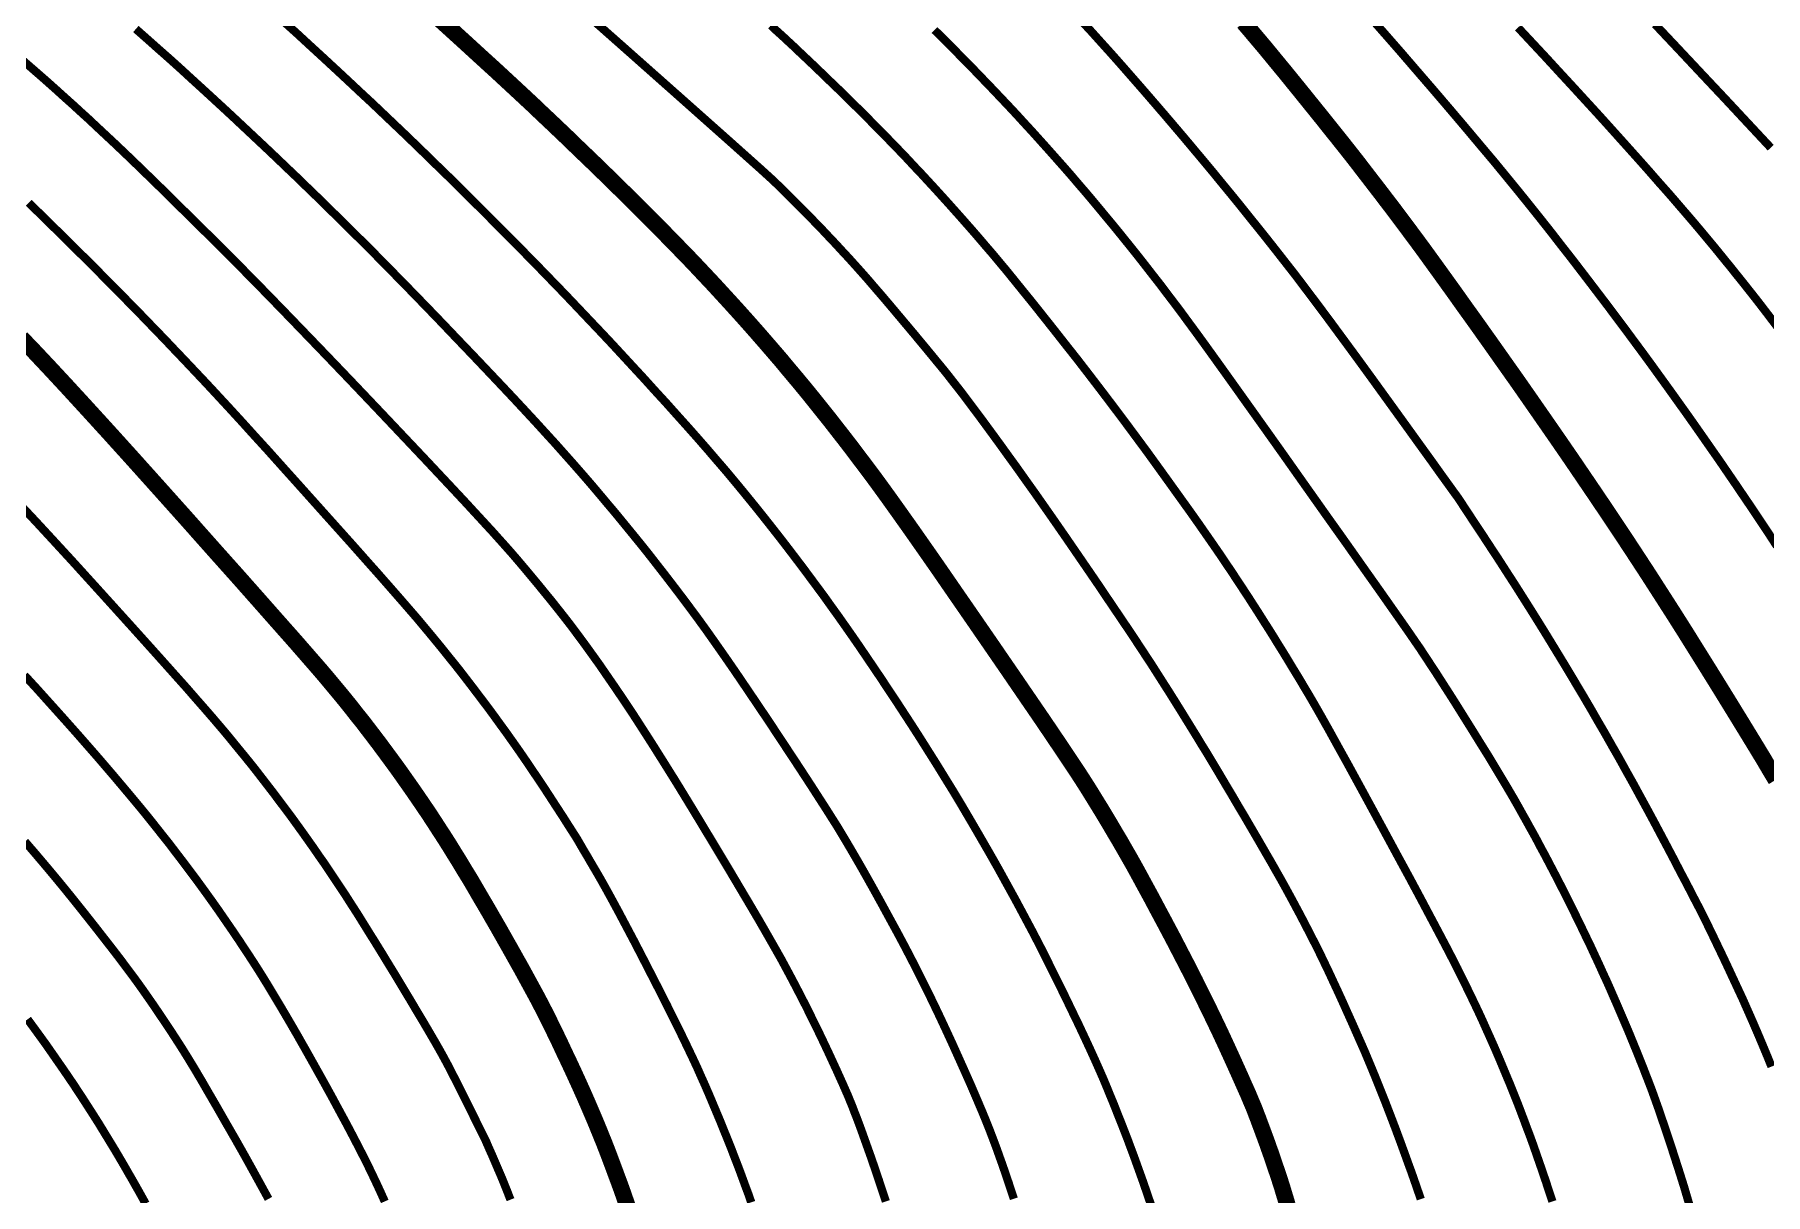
# Model space of a CAD drawing. Extents: x 36524600 to 36525730, y 2746759 to 2747713.
# Drawn here: x 36525133.72 to 36525149.49, y 2747475.43 to 2747485.99 of the extents above; entities that cross this region are included whole.
import ezdxf

# ---------------------------------------------------------------- set-up
doc = ezdxf.new("R2010")
doc.units = 0
doc.header["$LTSCALE"] = 1000
doc.header["$MEASUREMENT"] = 0
doc.layers.add('DGX', color=251, linetype='Continuous')

# ---------------------------------------------------------------- blocks, each defined once
blk = doc.blocks.new('dxt')
at = {"layer": 'DGX', "color": 253, "linetype": 'Continuous', "flags": 128}
for points, const_width in [([(36525149.534, 2747484.96), (36525149.336, 2747485.172), (36525149.116, 2747485.408), (36525148.89, 2747485.648), (36525148.678, 2747485.874), (36525148.48, 2747486.084)], 0.075), ([(36525149.591, 2747483.332), (36525149.516, 2747483.431), (36525149.447, 2747483.521), (36525149.384, 2747483.602), (36525149.327, 2747483.674), (36525149.273, 2747483.742), (36525149.219, 2747483.809), (36525149.165, 2747483.877), (36525149.11, 2747483.944), (36525149.056, 2747484.011), (36525149.001, 2747484.078), (36525148.946, 2747484.144), (36525148.89, 2747484.211), (36525148.831, 2747484.281), (36525148.764, 2747484.359), (36525148.69, 2747484.445), (36525148.609, 2747484.539), (36525148.519, 2747484.64), (36525148.423, 2747484.75), (36525148.319, 2747484.867), (36525148.207, 2747484.992), (36525148.091, 2747485.121), (36525147.973, 2747485.252), (36525147.853, 2747485.383), (36525147.732, 2747485.515), (36525147.609, 2747485.648), (36525147.485, 2747485.783), (36525147.359, 2747485.918), (36525147.232, 2747486.054)], 0.075), ([(36525149.59, 2747481.332), (36525149.517, 2747481.444), (36525149.443, 2747481.555), (36525149.369, 2747481.667), (36525149.294, 2747481.777), (36525149.219, 2747481.888), (36525149.143, 2747481.999), (36525149.068, 2747482.109), (36525148.991, 2747482.219), (36525148.915, 2747482.328), (36525148.838, 2747482.438), (36525148.761, 2747482.547), (36525148.683, 2747482.656), (36525148.605, 2747482.765), (36525148.527, 2747482.873), (36525148.449, 2747482.981), (36525148.37, 2747483.089), (36525148.29, 2747483.197), (36525148.211, 2747483.304), (36525148.13, 2747483.412), (36525148.05, 2747483.519), (36525147.967, 2747483.628), (36525147.884, 2747483.737), (36525147.799, 2747483.848), (36525147.713, 2747483.96), (36525147.625, 2747484.072), (36525147.537, 2747484.186), (36525147.446, 2747484.301), (36525147.351, 2747484.42), (36525147.248, 2747484.548), (36525147.136, 2747484.685), (36525147.017, 2747484.83), (36525146.888, 2747484.983), (36525146.752, 2747485.145), (36525146.607, 2747485.316), (36525146.454, 2747485.495), (36525146.301, 2747485.672), (36525146.158, 2747485.838), (36525146.024, 2747485.991), (36525145.899, 2747486.133)], 0.075), ([(36525149.581, 2747479.204), (36525149.528, 2747479.292), (36525149.471, 2747479.389), (36525149.406, 2747479.496), (36525149.334, 2747479.614), (36525149.255, 2747479.743), (36525149.169, 2747479.883), (36525149.076, 2747480.034), (36525148.976, 2747480.195), (36525148.868, 2747480.368), (36525148.757, 2747480.546), (36525148.645, 2747480.723), (36525148.532, 2747480.899), (36525148.419, 2747481.075), (36525148.304, 2747481.251), (36525148.189, 2747481.426), (36525148.073, 2747481.6), (36525147.956, 2747481.774), (36525147.838, 2747481.948), (36525147.719, 2747482.123), (36525147.598, 2747482.299), (36525147.476, 2747482.475), (36525147.353, 2747482.652), (36525147.229, 2747482.83), (36525147.103, 2747483.008), (36525146.976, 2747483.188), (36525146.853, 2747483.361), (36525146.739, 2747483.52), (36525146.635, 2747483.666), (36525146.54, 2747483.798), (36525146.454, 2747483.917), (36525146.378, 2747484.022), (36525146.311, 2747484.113), (36525146.253, 2747484.191), (36525146.2, 2747484.262), (36525146.147, 2747484.333), (36525146.094, 2747484.404), (36525146.04, 2747484.474), (36525145.986, 2747484.545), (36525145.932, 2747484.615), (36525145.878, 2747484.685), (36525145.824, 2747484.755), (36525145.769, 2747484.827), (36525145.711, 2747484.901), (36525145.651, 2747484.977), (36525145.588, 2747485.056), (36525145.523, 2747485.137), (36525145.456, 2747485.221), (36525145.386, 2747485.308), (36525145.314, 2747485.397), (36525145.243, 2747485.485), (36525145.174, 2747485.57), (36525145.109, 2747485.65), (36525145.047, 2747485.725), (36525144.988, 2747485.797), (36525144.932, 2747485.865), (36525144.879, 2747485.928), (36525144.829, 2747485.987), (36525144.781, 2747486.044), (36525144.732, 2747486.101)], 0.15), ([(36525143.255, 2747486.116), (36525143.344, 2747486.02), (36525143.434, 2747485.92), (36525143.527, 2747485.817), (36525143.622, 2747485.71), (36525143.719, 2747485.599), (36525143.817, 2747485.487), (36525143.913, 2747485.376), (36525144.007, 2747485.267), (36525144.099, 2747485.159), (36525144.19, 2747485.052), (36525144.279, 2747484.946), (36525144.366, 2747484.842), (36525144.452, 2747484.739), (36525144.536, 2747484.636), (36525144.62, 2747484.534), (36525144.704, 2747484.431), (36525144.787, 2747484.327), (36525144.87, 2747484.224), (36525144.953, 2747484.12), (36525145.035, 2747484.016), (36525145.117, 2747483.911), (36525145.204, 2747483.8), (36525145.299, 2747483.674), (36525145.404, 2747483.535), (36525145.518, 2747483.382), (36525145.641, 2747483.215), (36525145.774, 2747483.034), (36525145.915, 2747482.84), (36525146.066, 2747482.631), (36525146.212, 2747482.429), (36525146.338, 2747482.254), (36525146.445, 2747482.106), (36525146.532, 2747481.984), (36525146.6, 2747481.89), (36525146.649, 2747481.822), (36525146.679, 2747481.781), (36525146.689, 2747481.767), (36525146.694, 2747481.76), (36525146.708, 2747481.738), (36525146.731, 2747481.703), (36525146.763, 2747481.655), (36525146.804, 2747481.592), (36525146.854, 2747481.516), (36525146.914, 2747481.426), (36525146.982, 2747481.322), (36525147.055, 2747481.211), (36525147.127, 2747481.099), (36525147.199, 2747480.988), (36525147.27, 2747480.876), (36525147.341, 2747480.764), (36525147.411, 2747480.652), (36525147.481, 2747480.539), (36525147.55, 2747480.426), (36525147.619, 2747480.313), (36525147.688, 2747480.199), (36525147.756, 2747480.085), (36525147.824, 2747479.971), (36525147.891, 2747479.857), (36525147.957, 2747479.742), (36525148.024, 2747479.627), (36525148.089, 2747479.512), (36525148.155, 2747479.397), (36525148.219, 2747479.281), (36525148.284, 2747479.165), (36525148.347, 2747479.049), (36525148.411, 2747478.932), (36525148.474, 2747478.815), (36525148.536, 2747478.698), (36525148.598, 2747478.581), (36525148.657, 2747478.469), (36525148.71, 2747478.366), (36525148.759, 2747478.274), (36525148.802, 2747478.191), (36525148.839, 2747478.119), (36525148.872, 2747478.056), (36525148.899, 2747478.004), (36525148.92, 2747477.961), (36525148.941, 2747477.92), (36525148.965, 2747477.87), (36525148.993, 2747477.813), (36525149.024, 2747477.748), (36525149.059, 2747477.675), (36525149.098, 2747477.594), (36525149.14, 2747477.505), (36525149.185, 2747477.408), (36525149.232, 2747477.307), (36525149.279, 2747477.206), (36525149.324, 2747477.104), (36525149.369, 2747477.002), (36525149.413, 2747476.9), (36525149.456, 2747476.798), (36525149.499, 2747476.695), (36525149.541, 2747476.592)], 0.075), ([(36525148.794, 2747475.329), (36525148.744, 2747475.499), (36525148.698, 2747475.645), (36525148.656, 2747475.776), (36525148.616, 2747475.899), (36525148.578, 2747476.013), (36525148.542, 2747476.118), (36525148.509, 2747476.215), (36525148.478, 2747476.302), (36525148.449, 2747476.382), (36525148.422, 2747476.453), (36525148.396, 2747476.519), (36525148.371, 2747476.585), (36525148.344, 2747476.651), (36525148.318, 2747476.717), (36525148.291, 2747476.783), (36525148.264, 2747476.849), (36525148.237, 2747476.915), (36525148.209, 2747476.98), (36525148.181, 2747477.046), (36525148.153, 2747477.111), (36525148.125, 2747477.176), (36525148.096, 2747477.242), (36525148.068, 2747477.307), (36525148.039, 2747477.372), (36525148.009, 2747477.436), (36525147.98, 2747477.501), (36525147.95, 2747477.566), (36525147.92, 2747477.63), (36525147.89, 2747477.695), (36525147.859, 2747477.759), (36525147.828, 2747477.823), (36525147.798, 2747477.887), (36525147.766, 2747477.951), (36525147.735, 2747478.015), (36525147.703, 2747478.079), (36525147.671, 2747478.142), (36525147.639, 2747478.206), (36525147.607, 2747478.269), (36525147.574, 2747478.333), (36525147.541, 2747478.396), (36525147.508, 2747478.459), (36525147.475, 2747478.522), (36525147.441, 2747478.584), (36525147.408, 2747478.647), (36525147.374, 2747478.71), (36525147.339, 2747478.772), (36525147.305, 2747478.834), (36525147.27, 2747478.896), (36525147.235, 2747478.959), (36525147.2, 2747479.021), (36525147.162, 2747479.086), (36525147.119, 2747479.159), (36525147.071, 2747479.239), (36525147.018, 2747479.327), (36525146.961, 2747479.422), (36525146.897, 2747479.524), (36525146.829, 2747479.634), (36525146.756, 2747479.751), (36525146.683, 2747479.868), (36525146.614, 2747479.977), (36525146.549, 2747480.078), (36525146.489, 2747480.172), (36525146.433, 2747480.257), (36525146.382, 2747480.335), (36525146.335, 2747480.406), (36525146.292, 2747480.468), (36525146.242, 2747480.541), (36525146.17, 2747480.644), (36525146.078, 2747480.775), (36525145.965, 2747480.936), (36525145.831, 2747481.125), (36525145.677, 2747481.344), (36525145.501, 2747481.591), (36525145.305, 2747481.868), (36525145.108, 2747482.147), (36525144.929, 2747482.399), (36525144.767, 2747482.626), (36525144.623, 2747482.828), (36525144.497, 2747483.004), (36525144.389, 2747483.154), (36525144.299, 2747483.278), (36525144.226, 2747483.377), (36525144.163, 2747483.463), (36525144.099, 2747483.548), (36525144.034, 2747483.633), (36525143.97, 2747483.718), (36525143.904, 2747483.802), (36525143.839, 2747483.886), (36525143.773, 2747483.97), (36525143.706, 2747484.054), (36525143.639, 2747484.137), (36525143.572, 2747484.22), (36525143.504, 2747484.302), (36525143.436, 2747484.384), (36525143.368, 2747484.466), (36525143.299, 2747484.548), (36525143.229, 2747484.629), (36525143.16, 2747484.71), (36525143.09, 2747484.79), (36525143.019, 2747484.87), (36525142.948, 2747484.95), (36525142.877, 2747485.029), (36525142.805, 2747485.109), (36525142.733, 2747485.187), (36525142.661, 2747485.266), (36525142.588, 2747485.344), (36525142.515, 2747485.421), (36525142.441, 2747485.499), (36525142.367, 2747485.576), (36525142.293, 2747485.653), (36525142.219, 2747485.729), (36525142.144, 2747485.805), (36525142.069, 2747485.881), (36525141.993, 2747485.957), (36525141.917, 2747486.032)], 0.075), ([(36525140.427, 2747486.074), (36525140.48, 2747486.024), (36525140.528, 2747485.981), (36525140.569, 2747485.943), (36525140.604, 2747485.91), (36525140.638, 2747485.879), (36525140.675, 2747485.843), (36525140.717, 2747485.804), (36525140.763, 2747485.76), (36525140.813, 2747485.713), (36525140.867, 2747485.661), (36525140.924, 2747485.606), (36525140.986, 2747485.546), (36525141.05, 2747485.485), (36525141.113, 2747485.423), (36525141.176, 2747485.361), (36525141.239, 2747485.299), (36525141.302, 2747485.236), (36525141.364, 2747485.173), (36525141.426, 2747485.11), (36525141.488, 2747485.047), (36525141.549, 2747484.984), (36525141.611, 2747484.92), (36525141.672, 2747484.856), (36525141.732, 2747484.791), (36525141.793, 2747484.727), (36525141.853, 2747484.662), (36525141.913, 2747484.597), (36525141.973, 2747484.531), (36525142.032, 2747484.466), (36525142.091, 2747484.4), (36525142.15, 2747484.334), (36525142.208, 2747484.268), (36525142.267, 2747484.201), (36525142.325, 2747484.134), (36525142.382, 2747484.067), (36525142.44, 2747484), (36525142.5, 2747483.928), (36525142.568, 2747483.847), (36525142.641, 2747483.757), (36525142.721, 2747483.658), (36525142.808, 2747483.551), (36525142.901, 2747483.434), (36525143.001, 2747483.308), (36525143.107, 2747483.173), (36525143.217, 2747483.034), (36525143.325, 2747482.894), (36525143.433, 2747482.753), (36525143.54, 2747482.612), (36525143.646, 2747482.471), (36525143.752, 2747482.328), (36525143.857, 2747482.186), (36525143.961, 2747482.042), (36525144.061, 2747481.903), (36525144.155, 2747481.772), (36525144.242, 2747481.651), (36525144.322, 2747481.538), (36525144.395, 2747481.433), (36525144.461, 2747481.338), (36525144.521, 2747481.251), (36525144.573, 2747481.173), (36525144.623, 2747481.1), (36525144.671, 2747481.026), (36525144.72, 2747480.952), (36525144.769, 2747480.878), (36525144.817, 2747480.803), (36525144.865, 2747480.729), (36525144.912, 2747480.654), (36525144.96, 2747480.579), (36525145.007, 2747480.504), (36525145.053, 2747480.429), (36525145.1, 2747480.354), (36525145.146, 2747480.278), (36525145.192, 2747480.202), (36525145.238, 2747480.127), (36525145.283, 2747480.051), (36525145.329, 2747479.974), (36525145.379, 2747479.888), (36525145.439, 2747479.783), (36525145.51, 2747479.657), (36525145.59, 2747479.512), (36525145.681, 2747479.348), (36525145.782, 2747479.163), (36525145.893, 2747478.959), (36525146.014, 2747478.736), (36525146.135, 2747478.512), (36525146.246, 2747478.308), (36525146.345, 2747478.123), (36525146.433, 2747477.957), (36525146.511, 2747477.81), (36525146.578, 2747477.683), (36525146.634, 2747477.575), (36525146.679, 2747477.487), (36525146.718, 2747477.408), (36525146.757, 2747477.329), (36525146.796, 2747477.249), (36525146.834, 2747477.17), (36525146.872, 2747477.09), (36525146.909, 2747477.01), (36525146.945, 2747476.929), (36525146.981, 2747476.849), (36525147.017, 2747476.768), (36525147.052, 2747476.687), (36525147.086, 2747476.606), (36525147.12, 2747476.524), (36525147.154, 2747476.443), (36525147.187, 2747476.361), (36525147.22, 2747476.279), (36525147.252, 2747476.196), (36525147.283, 2747476.114), (36525147.314, 2747476.031), (36525147.345, 2747475.949), (36525147.375, 2747475.866), (36525147.404, 2747475.782), (36525147.433, 2747475.699), (36525147.462, 2747475.615), (36525147.49, 2747475.532), (36525147.517, 2747475.448), (36525147.545, 2747475.364)], 0.075), ([(36525138.335, 2747486.539), (36525139.061, 2747485.897), (36525139.635, 2747485.388), (36525140.058, 2747485.012), (36525140.33, 2747484.769), (36525140.451, 2747484.659), (36525140.497, 2747484.614), (36525140.542, 2747484.57), (36525140.587, 2747484.526), (36525140.632, 2747484.481), (36525140.677, 2747484.436), (36525140.721, 2747484.391), (36525140.766, 2747484.346), (36525140.81, 2747484.301), (36525140.854, 2747484.255), (36525140.898, 2747484.21), (36525140.941, 2747484.164), (36525140.985, 2747484.118), (36525141.028, 2747484.072), (36525141.071, 2747484.025), (36525141.114, 2747483.979), (36525141.157, 2747483.932), (36525141.202, 2747483.882), (36525141.252, 2747483.826), (36525141.307, 2747483.764), (36525141.366, 2747483.695), (36525141.431, 2747483.62), (36525141.5, 2747483.539), (36525141.574, 2747483.451), (36525141.653, 2747483.357), (36525141.732, 2747483.263), (36525141.805, 2747483.175), (36525141.873, 2747483.093), (36525141.936, 2747483.016), (36525141.994, 2747482.946), (36525142.046, 2747482.881), (36525142.092, 2747482.822), (36525142.134, 2747482.769), (36525142.175, 2747482.716), (36525142.22, 2747482.656), (36525142.27, 2747482.589), (36525142.325, 2747482.516), (36525142.384, 2747482.436), (36525142.447, 2747482.35), (36525142.515, 2747482.257), (36525142.587, 2747482.157), (36525142.664, 2747482.051), (36525142.744, 2747481.938), (36525142.829, 2747481.819), (36525142.918, 2747481.692), (36525143.011, 2747481.559), (36525143.108, 2747481.419), (36525143.209, 2747481.272), (36525143.314, 2747481.119), (36525143.418, 2747480.967), (36525143.514, 2747480.824), (36525143.604, 2747480.691), (36525143.687, 2747480.568), (36525143.762, 2747480.455), (36525143.831, 2747480.35), (36525143.893, 2747480.256), (36525143.947, 2747480.171), (36525143.998, 2747480.091), (36525144.049, 2747480.011), (36525144.1, 2747479.93), (36525144.15, 2747479.85), (36525144.2, 2747479.769), (36525144.25, 2747479.688), (36525144.3, 2747479.607), (36525144.349, 2747479.526), (36525144.4, 2747479.444), (36525144.452, 2747479.357), (36525144.506, 2747479.267), (36525144.561, 2747479.174), (36525144.619, 2747479.077), (36525144.678, 2747478.976), (36525144.74, 2747478.872), (36525144.803, 2747478.764), (36525144.865, 2747478.658), (36525144.922, 2747478.559), (36525144.976, 2747478.466), (36525145.025, 2747478.38), (36525145.07, 2747478.301), (36525145.11, 2747478.229), (36525145.146, 2747478.163), (36525145.178, 2747478.104), (36525145.208, 2747478.048), (36525145.238, 2747477.992), (36525145.267, 2747477.937), (36525145.296, 2747477.881), (36525145.325, 2747477.825), (36525145.354, 2747477.768), (36525145.383, 2747477.712), (36525145.411, 2747477.656), (36525145.441, 2747477.595), (36525145.473, 2747477.528), (36525145.509, 2747477.453), (36525145.547, 2747477.371), (36525145.589, 2747477.281), (36525145.633, 2747477.185), (36525145.68, 2747477.08), (36525145.73, 2747476.969), (36525145.781, 2747476.853), (36525145.832, 2747476.738), (36525145.881, 2747476.621), (36525145.929, 2747476.505), (36525145.976, 2747476.388), (36525146.023, 2747476.27), (36525146.068, 2747476.153), (36525146.113, 2747476.035), (36525146.156, 2747475.92), (36525146.195, 2747475.813), (36525146.231, 2747475.713), (36525146.265, 2747475.62), (36525146.295, 2747475.534), (36525146.322, 2747475.456), (36525146.346, 2747475.385)], 0.075), ([(36525137.322, 2747486.21), (36525137.488, 2747486.059), (36525137.643, 2747485.918), (36525137.787, 2747485.786), (36525137.921, 2747485.664), (36525138.043, 2747485.551), (36525138.154, 2747485.448), (36525138.255, 2747485.354), (36525138.344, 2747485.269), (36525138.428, 2747485.19), (36525138.512, 2747485.11), (36525138.596, 2747485.03), (36525138.679, 2747484.949), (36525138.763, 2747484.869), (36525138.846, 2747484.789), (36525138.929, 2747484.708), (36525139.012, 2747484.627), (36525139.094, 2747484.546), (36525139.177, 2747484.465), (36525139.259, 2747484.383), (36525139.34, 2747484.301), (36525139.422, 2747484.219), (36525139.503, 2747484.136), (36525139.583, 2747484.054), (36525139.664, 2747483.971), (36525139.744, 2747483.887), (36525139.823, 2747483.803), (36525139.902, 2747483.719), (36525139.98, 2747483.634), (36525140.058, 2747483.549), (36525140.136, 2747483.463), (36525140.213, 2747483.377), (36525140.289, 2747483.291), (36525140.365, 2747483.204), (36525140.441, 2747483.116), (36525140.516, 2747483.029), (36525140.59, 2747482.94), (36525140.664, 2747482.852), (36525140.738, 2747482.763), (36525140.811, 2747482.673), (36525140.883, 2747482.583), (36525140.955, 2747482.493), (36525141.026, 2747482.402), (36525141.097, 2747482.311), (36525141.168, 2747482.219), (36525141.237, 2747482.127), (36525141.307, 2747482.035), (36525141.376, 2747481.942), (36525141.444, 2747481.849), (36525141.519, 2747481.745), (36525141.608, 2747481.62), (36525141.711, 2747481.475), (36525141.828, 2747481.308), (36525141.959, 2747481.12), (36525142.103, 2747480.911), (36525142.262, 2747480.681), (36525142.435, 2747480.43), (36525142.606, 2747480.181), (36525142.76, 2747479.956), (36525142.897, 2747479.756), (36525143.016, 2747479.58), (36525143.118, 2747479.428), (36525143.203, 2747479.301), (36525143.27, 2747479.198), (36525143.32, 2747479.119), (36525143.361, 2747479.053), (36525143.402, 2747478.986), (36525143.443, 2747478.92), (36525143.483, 2747478.853), (36525143.523, 2747478.786), (36525143.563, 2747478.718), (36525143.603, 2747478.651), (36525143.642, 2747478.583), (36525143.683, 2747478.512), (36525143.729, 2747478.431), (36525143.778, 2747478.342), (36525143.831, 2747478.244), (36525143.889, 2747478.138), (36525143.95, 2747478.023), (36525144.016, 2747477.9), (36525144.086, 2747477.768), (36525144.156, 2747477.633), (36525144.224, 2747477.502), (36525144.289, 2747477.374), (36525144.351, 2747477.249), (36525144.411, 2747477.128), (36525144.468, 2747477.01), (36525144.523, 2747476.895), (36525144.575, 2747476.783), (36525144.623, 2747476.678), (36525144.667, 2747476.581), (36525144.706, 2747476.494), (36525144.741, 2747476.415), (36525144.772, 2747476.346), (36525144.797, 2747476.286), (36525144.819, 2747476.235), (36525144.836, 2747476.193), (36525144.85, 2747476.155), (36525144.865, 2747476.117), (36525144.879, 2747476.079), (36525144.893, 2747476.042), (36525144.907, 2747476.004), (36525144.921, 2747475.966), (36525144.935, 2747475.928), (36525144.949, 2747475.89), (36525144.962, 2747475.852), (36525144.976, 2747475.814), (36525144.989, 2747475.776), (36525145.002, 2747475.738), (36525145.015, 2747475.699), (36525145.028, 2747475.661), (36525145.041, 2747475.623), (36525145.054, 2747475.585), (36525145.067, 2747475.544), (36525145.082, 2747475.498), (36525145.097, 2747475.447), (36525145.114, 2747475.392), (36525145.132, 2747475.332)], 0.15), ([(36525143.895, 2747475.316), (36525143.868, 2747475.394), (36525143.841, 2747475.473), (36525143.814, 2747475.551), (36525143.786, 2747475.629), (36525143.758, 2747475.707), (36525143.73, 2747475.785), (36525143.701, 2747475.862), (36525143.672, 2747475.94), (36525143.642, 2747476.017), (36525143.612, 2747476.094), (36525143.581, 2747476.171), (36525143.551, 2747476.248), (36525143.519, 2747476.325), (36525143.488, 2747476.401), (36525143.456, 2747476.478), (36525143.421, 2747476.558), (36525143.381, 2747476.648), (36525143.336, 2747476.747), (36525143.286, 2747476.855), (36525143.231, 2747476.972), (36525143.17, 2747477.098), (36525143.105, 2747477.233), (36525143.034, 2747477.377), (36525142.96, 2747477.526), (36525142.886, 2747477.674), (36525142.81, 2747477.821), (36525142.732, 2747477.967), (36525142.654, 2747478.113), (36525142.574, 2747478.258), (36525142.494, 2747478.403), (36525142.412, 2747478.547), (36525142.33, 2747478.689), (36525142.249, 2747478.828), (36525142.169, 2747478.964), (36525142.09, 2747479.096), (36525142.011, 2747479.224), (36525141.934, 2747479.349), (36525141.857, 2747479.471), (36525141.782, 2747479.59), (36525141.708, 2747479.705), (36525141.635, 2747479.817), (36525141.564, 2747479.926), (36525141.494, 2747480.031), (36525141.426, 2747480.134), (36525141.359, 2747480.233), (36525141.294, 2747480.329), (36525141.231, 2747480.422), (36525141.168, 2747480.513), (36525141.105, 2747480.603), (36525141.041, 2747480.694), (36525140.976, 2747480.784), (36525140.912, 2747480.874), (36525140.846, 2747480.963), (36525140.78, 2747481.052), (36525140.714, 2747481.141), (36525140.647, 2747481.229), (36525140.58, 2747481.317), (36525140.513, 2747481.404), (36525140.444, 2747481.492), (36525140.376, 2747481.578), (36525140.307, 2747481.665), (36525140.237, 2747481.751), (36525140.167, 2747481.837), (36525140.095, 2747481.924), (36525140.019, 2747482.015), (36525139.938, 2747482.109), (36525139.854, 2747482.207), (36525139.765, 2747482.309), (36525139.672, 2747482.414), (36525139.575, 2747482.522), (36525139.474, 2747482.635), (36525139.371, 2747482.747), (36525139.271, 2747482.858), (36525139.171, 2747482.966), (36525139.073, 2747483.072), (36525138.977, 2747483.176), (36525138.882, 2747483.277), (36525138.788, 2747483.376), (36525138.696, 2747483.473), (36525138.605, 2747483.569), (36525138.513, 2747483.665), (36525138.421, 2747483.76), (36525138.329, 2747483.855), (36525138.236, 2747483.95), (36525138.144, 2747484.044), (36525138.051, 2747484.138), (36525137.957, 2747484.232), (36525137.864, 2747484.326), (36525137.77, 2747484.42), (36525137.676, 2747484.513), (36525137.582, 2747484.606), (36525137.488, 2747484.699), (36525137.393, 2747484.791), (36525137.298, 2747484.884), (36525137.203, 2747484.976), (36525137.107, 2747485.069), (36525137.007, 2747485.164), (36525136.904, 2747485.262), (36525136.798, 2747485.363), (36525136.688, 2747485.465), (36525136.576, 2747485.57), (36525136.46, 2747485.678), (36525136.342, 2747485.787), (36525136.222, 2747485.897), (36525136.104, 2747486.006), (36525135.986, 2747486.112)], 0.075), ([(36525134.643, 2747486.041), (36525134.744, 2747485.952), (36525134.845, 2747485.862), (36525134.946, 2747485.773), (36525135.046, 2747485.683), (36525135.145, 2747485.592), (36525135.245, 2747485.501), (36525135.344, 2747485.41), (36525135.443, 2747485.319), (36525135.542, 2747485.227), (36525135.64, 2747485.135), (36525135.738, 2747485.043), (36525135.836, 2747484.951), (36525135.934, 2747484.858), (36525136.031, 2747484.765), (36525136.129, 2747484.672), (36525136.225, 2747484.578), (36525136.322, 2747484.485), (36525136.418, 2747484.39), (36525136.514, 2747484.296), (36525136.61, 2747484.201), (36525136.709, 2747484.103), (36525136.814, 2747483.998), (36525136.924, 2747483.886), (36525137.041, 2747483.767), (36525137.163, 2747483.642), (36525137.292, 2747483.509), (36525137.426, 2747483.37), (36525137.566, 2747483.223), (36525137.706, 2747483.077), (36525137.837, 2747482.939), (36525137.961, 2747482.808), (36525138.077, 2747482.685), (36525138.185, 2747482.569), (36525138.285, 2747482.461), (36525138.377, 2747482.36), (36525138.462, 2747482.267), (36525138.542, 2747482.177), (36525138.622, 2747482.087), (36525138.701, 2747481.997), (36525138.78, 2747481.906), (36525138.858, 2747481.814), (36525138.935, 2747481.722), (36525139.013, 2747481.63), (36525139.089, 2747481.537), (36525139.165, 2747481.444), (36525139.241, 2747481.351), (36525139.316, 2747481.257), (36525139.39, 2747481.162), (36525139.464, 2747481.067), (36525139.537, 2747480.972), (36525139.61, 2747480.876), (36525139.682, 2747480.78), (36525139.757, 2747480.679), (36525139.836, 2747480.57), (36525139.92, 2747480.451), (36525140.009, 2747480.324), (36525140.103, 2747480.188), (36525140.202, 2747480.042), (36525140.306, 2747479.888), (36525140.415, 2747479.726), (36525140.521, 2747479.565), (36525140.62, 2747479.416), (36525140.709, 2747479.28), (36525140.79, 2747479.156), (36525140.862, 2747479.044), (36525140.926, 2747478.945), (36525140.981, 2747478.858), (36525141.028, 2747478.784), (36525141.072, 2747478.711), (36525141.121, 2747478.629), (36525141.174, 2747478.539), (36525141.232, 2747478.439), (36525141.294, 2747478.33), (36525141.36, 2747478.212), (36525141.431, 2747478.084), (36525141.505, 2747477.948), (36525141.582, 2747477.807), (36525141.657, 2747477.666), (36525141.731, 2747477.523), (36525141.803, 2747477.38), (36525141.874, 2747477.237), (36525141.944, 2747477.092), (36525142.012, 2747476.947), (36525142.079, 2747476.802), (36525142.143, 2747476.66), (36525142.202, 2747476.528), (36525142.257, 2747476.404), (36525142.306, 2747476.289), (36525142.351, 2747476.183), (36525142.391, 2747476.086), (36525142.426, 2747475.997), (36525142.456, 2747475.918), (36525142.484, 2747475.843), (36525142.511, 2747475.767), (36525142.538, 2747475.692), (36525142.564, 2747475.616), (36525142.59, 2747475.54), (36525142.615, 2747475.464), (36525142.64, 2747475.388)], 0.075), ([(36525133.617, 2747485.752), (36525133.693, 2747485.686), (36525133.769, 2747485.62), (36525133.844, 2747485.554), (36525133.919, 2747485.487), (36525133.994, 2747485.419), (36525134.069, 2747485.352), (36525134.143, 2747485.284), (36525134.218, 2747485.216), (36525134.291, 2747485.147), (36525134.365, 2747485.078), (36525134.439, 2747485.009), (36525134.516, 2747484.936), (36525134.603, 2747484.853), (36525134.698, 2747484.761), (36525134.802, 2747484.66), (36525134.915, 2747484.55), (36525135.036, 2747484.43), (36525135.166, 2747484.302), (36525135.305, 2747484.165), (36525135.455, 2747484.016), (36525135.617, 2747483.853), (36525135.791, 2747483.676), (36525135.977, 2747483.485), (36525136.175, 2747483.28), (36525136.386, 2747483.061), (36525136.609, 2747482.828), (36525136.844, 2747482.581), (36525137.074, 2747482.338), (36525137.282, 2747482.118), (36525137.467, 2747481.921), (36525137.63, 2747481.747), (36525137.77, 2747481.595), (36525137.889, 2747481.466), (36525137.984, 2747481.36), (36525138.058, 2747481.277), (36525138.12, 2747481.205), (36525138.181, 2747481.133), (36525138.242, 2747481.06), (36525138.303, 2747480.987), (36525138.363, 2747480.913), (36525138.423, 2747480.84), (36525138.482, 2747480.766), (36525138.541, 2747480.691), (36525138.601, 2747480.614), (36525138.663, 2747480.531), (36525138.729, 2747480.442), (36525138.796, 2747480.349), (36525138.867, 2747480.25), (36525138.939, 2747480.145), (36525139.015, 2747480.035), (36525139.093, 2747479.919), (36525139.175, 2747479.796), (36525139.262, 2747479.661), (36525139.355, 2747479.516), (36525139.453, 2747479.36), (36525139.557, 2747479.194), (36525139.666, 2747479.016), (36525139.78, 2747478.828), (36525139.9, 2747478.629), (36525140.018, 2747478.433), (36525140.126, 2747478.251), (36525140.225, 2747478.084), (36525140.314, 2747477.933), (36525140.393, 2747477.796), (36525140.462, 2747477.675), (36525140.522, 2747477.569), (36525140.571, 2747477.478), (36525140.616, 2747477.394), (36525140.66, 2747477.31), (36525140.704, 2747477.225), (36525140.747, 2747477.141), (36525140.789, 2747477.056), (36525140.831, 2747476.971), (36525140.873, 2747476.885), (36525140.914, 2747476.799), (36525140.953, 2747476.716), (36525140.989, 2747476.638), (36525141.023, 2747476.565), (36525141.053, 2747476.498), (36525141.081, 2747476.436), (36525141.106, 2747476.379), (36525141.129, 2747476.327), (36525141.148, 2747476.28), (36525141.167, 2747476.234), (36525141.187, 2747476.181), (36525141.21, 2747476.123), (36525141.234, 2747476.059), (36525141.259, 2747475.99), (36525141.286, 2747475.914), (36525141.315, 2747475.833), (36525141.346, 2747475.746), (36525141.377, 2747475.655), (36525141.409, 2747475.561), (36525141.441, 2747475.464), (36525141.474, 2747475.364)], 0.075), ([(36525140.248, 2747475.356), (36525140.219, 2747475.439), (36525140.188, 2747475.522), (36525140.158, 2747475.604), (36525140.127, 2747475.687), (36525140.095, 2747475.769), (36525140.064, 2747475.851), (36525140.031, 2747475.933), (36525139.998, 2747476.014), (36525139.965, 2747476.096), (36525139.931, 2747476.177), (36525139.897, 2747476.258), (36525139.863, 2747476.339), (36525139.828, 2747476.42), (36525139.792, 2747476.5), (36525139.754, 2747476.586), (36525139.71, 2747476.68), (36525139.66, 2747476.785), (36525139.605, 2747476.899), (36525139.544, 2747477.022), (36525139.478, 2747477.155), (36525139.406, 2747477.297), (36525139.328, 2747477.449), (36525139.25, 2747477.601), (36525139.177, 2747477.742), (36525139.107, 2747477.874), (36525139.043, 2747477.995), (36525138.983, 2747478.106), (36525138.927, 2747478.208), (36525138.876, 2747478.299), (36525138.829, 2747478.38), (36525138.787, 2747478.451), (36525138.751, 2747478.513), (36525138.72, 2747478.565), (36525138.695, 2747478.608), (36525138.676, 2747478.641), (36525138.662, 2747478.665), (36525138.653, 2747478.679), (36525138.65, 2747478.684), (36525138.647, 2747478.689), (36525138.638, 2747478.703), (36525138.623, 2747478.726), (36525138.602, 2747478.759), (36525138.575, 2747478.801), (36525138.543, 2747478.852), (36525138.504, 2747478.912), (36525138.459, 2747478.981), (36525138.411, 2747479.055), (36525138.363, 2747479.129), (36525138.314, 2747479.202), (36525138.265, 2747479.275), (36525138.216, 2747479.348), (36525138.166, 2747479.421), (36525138.116, 2747479.493), (36525138.065, 2747479.565), (36525138.014, 2747479.637), (36525137.962, 2747479.708), (36525137.91, 2747479.78), (36525137.858, 2747479.851), (36525137.805, 2747479.921), (36525137.752, 2747479.991), (36525137.699, 2747480.061), (36525137.645, 2747480.131), (36525137.591, 2747480.201), (36525137.536, 2747480.27), (36525137.481, 2747480.338), (36525137.426, 2747480.407), (36525137.37, 2747480.475), (36525137.314, 2747480.543), (36525137.257, 2747480.611), (36525137.201, 2747480.678), (36525137.136, 2747480.753), (36525137.058, 2747480.843), (36525136.966, 2747480.948), (36525136.86, 2747481.069), (36525136.739, 2747481.205), (36525136.605, 2747481.356), (36525136.456, 2747481.522), (36525136.293, 2747481.704), (36525136.13, 2747481.886), (36525135.979, 2747482.054), (36525135.842, 2747482.207), (36525135.716, 2747482.345), (36525135.604, 2747482.469), (36525135.504, 2747482.578), (36525135.417, 2747482.672), (36525135.343, 2747482.752), (36525135.275, 2747482.825), (36525135.207, 2747482.897), (36525135.139, 2747482.969), (36525135.071, 2747483.041), (36525135.002, 2747483.113), (36525134.934, 2747483.185), (36525134.865, 2747483.257), (36525134.796, 2747483.328), (36525134.727, 2747483.4), (36525134.658, 2747483.471), (36525134.588, 2747483.542), (36525134.519, 2747483.613), (36525134.449, 2747483.683), (36525134.379, 2747483.754), (36525134.309, 2747483.825), (36525134.239, 2747483.895), (36525134.167, 2747483.967), (36525134.092, 2747484.041), (36525134.014, 2747484.119), (36525133.932, 2747484.199), (36525133.847, 2747484.283), (36525133.759, 2747484.369), (36525133.667, 2747484.458)], 0.075), ([(36525133.599, 2747483.227), (36525133.718, 2747483.103), (36525133.857, 2747482.955), (36525134.015, 2747482.785), (36525134.193, 2747482.591), (36525134.391, 2747482.374), (36525134.608, 2747482.134), (36525134.844, 2747481.871), (36525135.1, 2747481.585), (36525135.352, 2747481.301), (36525135.579, 2747481.047), (36525135.779, 2747480.821), (36525135.952, 2747480.625), (36525136.1, 2747480.458), (36525136.221, 2747480.319), (36525136.316, 2747480.21), (36525136.385, 2747480.129), (36525136.44, 2747480.063), (36525136.495, 2747479.997), (36525136.55, 2747479.93), (36525136.604, 2747479.863), (36525136.657, 2747479.795), (36525136.711, 2747479.728), (36525136.763, 2747479.66), (36525136.816, 2747479.591), (36525136.868, 2747479.522), (36525136.919, 2747479.453), (36525136.97, 2747479.384), (36525137.021, 2747479.314), (36525137.071, 2747479.244), (36525137.121, 2747479.173), (36525137.17, 2747479.103), (36525137.219, 2747479.032), (36525137.268, 2747478.96), (36525137.316, 2747478.889), (36525137.363, 2747478.817), (36525137.41, 2747478.744), (36525137.457, 2747478.672), (36525137.503, 2747478.599), (36525137.548, 2747478.526), (36525137.594, 2747478.452), (36525137.639, 2747478.377), (36525137.687, 2747478.299), (36525137.735, 2747478.217), (36525137.785, 2747478.131), (36525137.837, 2747478.043), (36525137.89, 2747477.951), (36525137.945, 2747477.856), (36525138.001, 2747477.757), (36525138.056, 2747477.66), (36525138.107, 2747477.569), (36525138.155, 2747477.484), (36525138.198, 2747477.405), (36525138.238, 2747477.332), (36525138.274, 2747477.266), (36525138.307, 2747477.205), (36525138.335, 2747477.151), (36525138.363, 2747477.097), (36525138.394, 2747477.036), (36525138.427, 2747476.968), (36525138.464, 2747476.893), (36525138.503, 2747476.812), (36525138.544, 2747476.724), (36525138.589, 2747476.63), (36525138.636, 2747476.529), (36525138.684, 2747476.424), (36525138.731, 2747476.319), (36525138.777, 2747476.213), (36525138.822, 2747476.108), (36525138.866, 2747476.001), (36525138.909, 2747475.895), (36525138.951, 2747475.787), (36525138.991, 2747475.68), (36525139.03, 2747475.575), (36525139.066, 2747475.478), (36525139.098, 2747475.386), (36525139.128, 2747475.301)], 0.15), ([(36525138.055, 2747475.38), (36525138.039, 2747475.421), (36525138.023, 2747475.463), (36525138.006, 2747475.504), (36525137.99, 2747475.545), (36525137.973, 2747475.586), (36525137.956, 2747475.626), (36525137.938, 2747475.667), (36525137.921, 2747475.708), (36525137.903, 2747475.749), (36525137.887, 2747475.787), (36525137.872, 2747475.82), (36525137.86, 2747475.847), (36525137.85, 2747475.87), (36525137.842, 2747475.888), (36525137.837, 2747475.901), (36525137.834, 2747475.908), (36525137.832, 2747475.911), (36525137.83, 2747475.916), (36525137.823, 2747475.931), (36525137.81, 2747475.956), (36525137.793, 2747475.991), (36525137.771, 2747476.035), (36525137.744, 2747476.09), (36525137.712, 2747476.155), (36525137.675, 2747476.229), (36525137.637, 2747476.306), (36525137.601, 2747476.378), (36525137.568, 2747476.445), (36525137.536, 2747476.506), (36525137.507, 2747476.563), (36525137.48, 2747476.615), (36525137.455, 2747476.661), (36525137.433, 2747476.702), (36525137.408, 2747476.746), (36525137.378, 2747476.799), (36525137.342, 2747476.861), (36525137.3, 2747476.933), (36525137.252, 2747477.014), (36525137.198, 2747477.104), (36525137.139, 2747477.204), (36525137.073, 2747477.313), (36525137.006, 2747477.425), (36525136.941, 2747477.531), (36525136.879, 2747477.633), (36525136.819, 2747477.73), (36525136.762, 2747477.821), (36525136.708, 2747477.908), (36525136.657, 2747477.99), (36525136.607, 2747478.067), (36525136.56, 2747478.141), (36525136.511, 2747478.215), (36525136.462, 2747478.289), (36525136.413, 2747478.362), (36525136.364, 2747478.436), (36525136.313, 2747478.508), (36525136.263, 2747478.581), (36525136.212, 2747478.653), (36525136.161, 2747478.725), (36525136.109, 2747478.797), (36525136.057, 2747478.869), (36525136.004, 2747478.94), (36525135.951, 2747479.01), (36525135.898, 2747479.081), (36525135.844, 2747479.151), (36525135.79, 2747479.221), (36525135.736, 2747479.291), (36525135.681, 2747479.36), (36525135.625, 2747479.429), (36525135.569, 2747479.497), (36525135.513, 2747479.566), (36525135.457, 2747479.634), (36525135.4, 2747479.701), (36525135.342, 2747479.769), (36525135.277, 2747479.844), (36525135.197, 2747479.935), (36525135.103, 2747480.043), (36525134.993, 2747480.166), (36525134.868, 2747480.306), (36525134.728, 2747480.462), (36525134.574, 2747480.633), (36525134.404, 2747480.821), (36525134.23, 2747481.013), (36525134.063, 2747481.197), (36525133.901, 2747481.373), (36525133.746, 2747481.541), (36525133.597, 2747481.7)], 0.075), ([(36525136.91, 2747475.364), (36525136.874, 2747475.444), (36525136.837, 2747475.524), (36525136.799, 2747475.604), (36525136.761, 2747475.683), (36525136.719, 2747475.767), (36525136.672, 2747475.859), (36525136.619, 2747475.961), (36525136.561, 2747476.071), (36525136.497, 2747476.189), (36525136.428, 2747476.317), (36525136.353, 2747476.453), (36525136.272, 2747476.598), (36525136.19, 2747476.744), (36525136.111, 2747476.883), (36525136.035, 2747477.014), (36525135.962, 2747477.138), (36525135.892, 2747477.255), (36525135.826, 2747477.364), (36525135.762, 2747477.467), (36525135.701, 2747477.562), (36525135.641, 2747477.653), (36525135.581, 2747477.744), (36525135.52, 2747477.834), (36525135.458, 2747477.924), (36525135.396, 2747478.014), (36525135.333, 2747478.103), (36525135.269, 2747478.192), (36525135.205, 2747478.28), (36525135.14, 2747478.367), (36525135.074, 2747478.455), (36525135.008, 2747478.541), (36525134.942, 2747478.628), (36525134.874, 2747478.713), (36525134.806, 2747478.799), (36525134.738, 2747478.884), (36525134.669, 2747478.968), (36525134.598, 2747479.053), (36525134.525, 2747479.14), (36525134.45, 2747479.229), (36525134.373, 2747479.319), (36525134.293, 2747479.412), (36525134.211, 2747479.506), (36525134.127, 2747479.602), (36525134.04, 2747479.7), (36525133.949, 2747479.802), (36525133.85, 2747479.912), (36525133.744, 2747480.03), (36525133.63, 2747480.154)], 0.075), ([(36525135.851, 2747475.387), (36525135.787, 2747475.504), (36525135.716, 2747475.633), (36525135.638, 2747475.774), (36525135.552, 2747475.926), (36525135.465, 2747476.077), (36525135.385, 2747476.217), (36525135.311, 2747476.344), (36525135.244, 2747476.46), (36525135.183, 2747476.563), (36525135.128, 2747476.654), (36525135.079, 2747476.733), (36525135.037, 2747476.8), (36525134.997, 2747476.861), (36525134.958, 2747476.922), (36525134.918, 2747476.982), (36525134.877, 2747477.042), (36525134.837, 2747477.102), (36525134.796, 2747477.162), (36525134.755, 2747477.221), (36525134.713, 2747477.281), (36525134.669, 2747477.343), (36525134.618, 2747477.413), (36525134.561, 2747477.489), (36525134.499, 2747477.572), (36525134.43, 2747477.662), (36525134.355, 2747477.758), (36525134.274, 2747477.862), (36525134.187, 2747477.972), (36525134.097, 2747478.085), (36525134.006, 2747478.198), (36525133.914, 2747478.31), (36525133.821, 2747478.421), (36525133.727, 2747478.532), (36525133.633, 2747478.641)], 0.075), ([(36525134.732, 2747475.344), (36525134.669, 2747475.458), (36525134.6, 2747475.579), (36525134.528, 2747475.704), (36525134.455, 2747475.828), (36525134.38, 2747475.951), (36525134.305, 2747476.074), (36525134.228, 2747476.195), (36525134.15, 2747476.316), (36525134.071, 2747476.436), (36525133.99, 2747476.555), (36525133.908, 2747476.673), (36525133.826, 2747476.791), (36525133.742, 2747476.907), (36525133.657, 2747477.023)], 0.075)]:
    blk.add_lwpolyline(points, dxfattribs=dict(at, const_width=const_width))

msp = doc.modelspace()

# ---------------------------------------------------------------- block references
msp.add_blockref('dxt', (0, 0))

doc.saveas('drawing.dxf')
